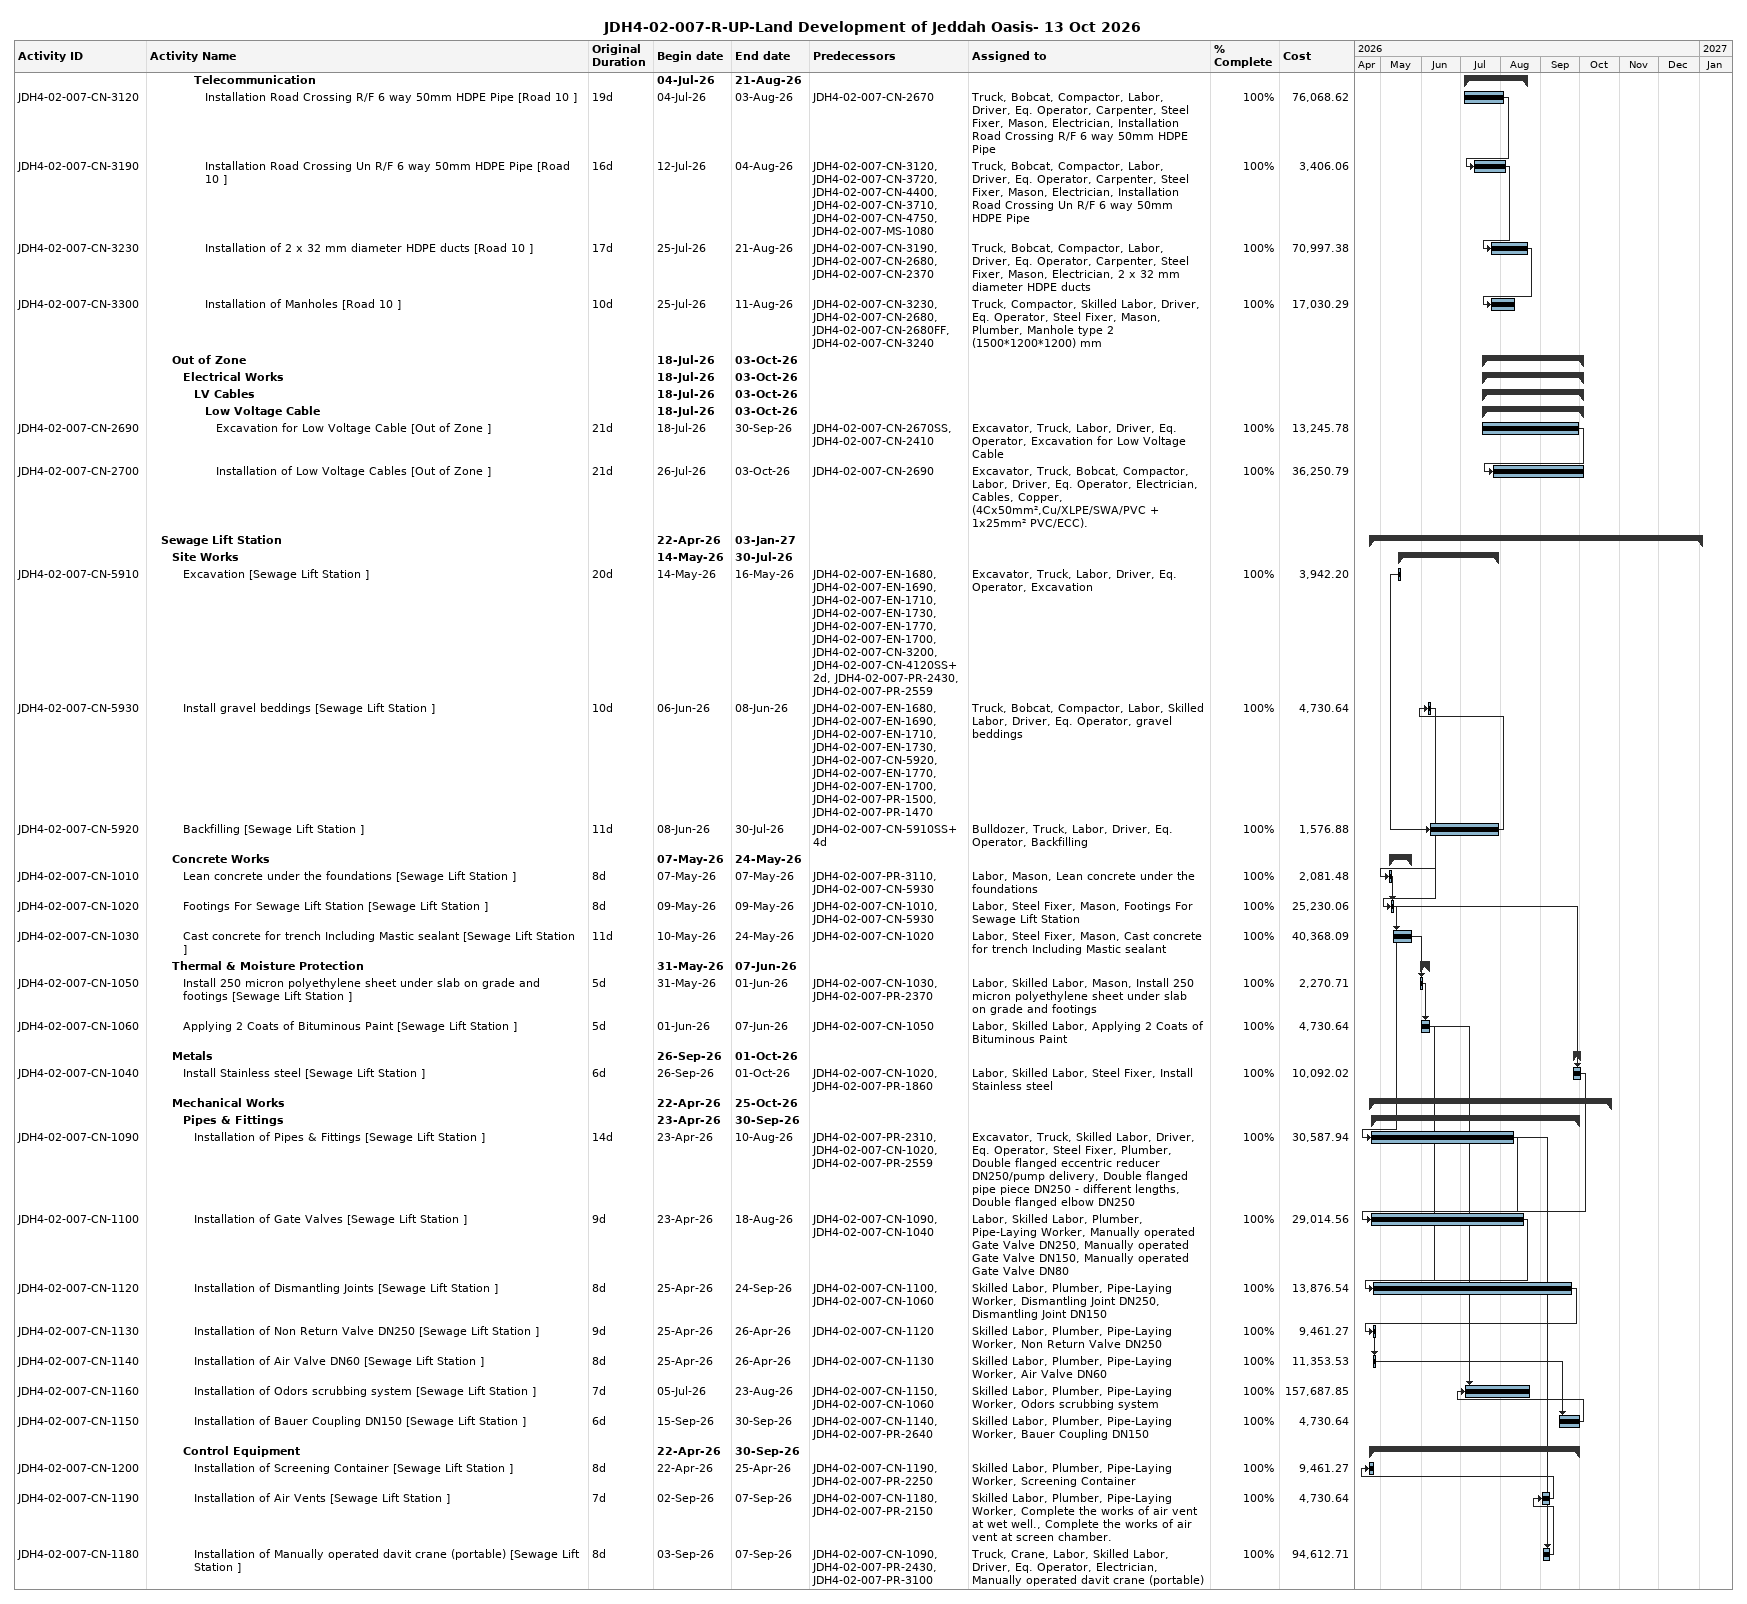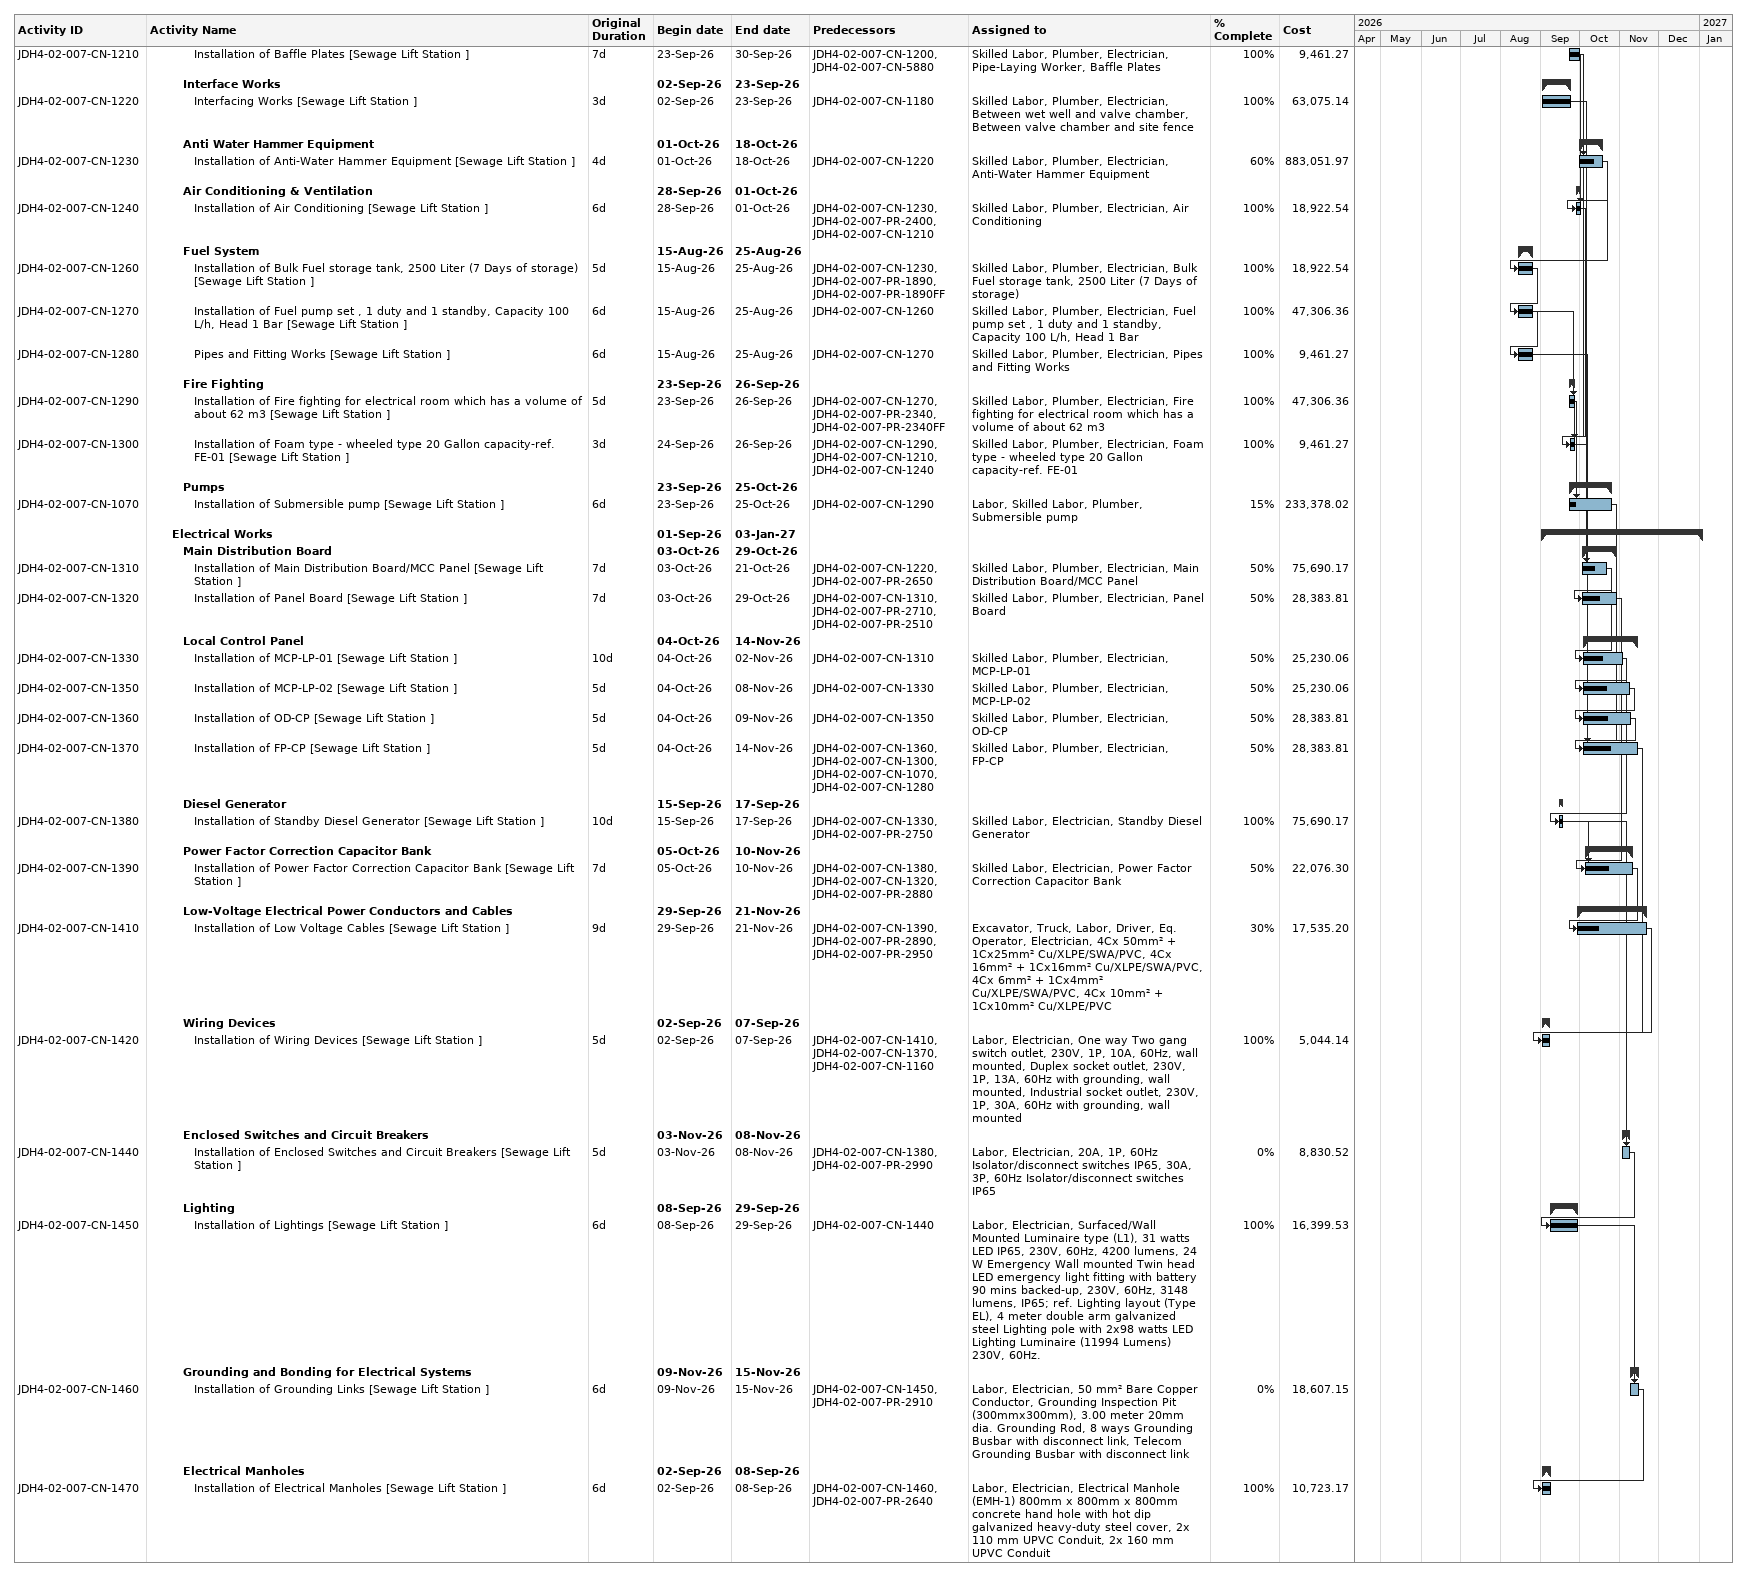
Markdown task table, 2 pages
JDH4-02-007-R-UP-Land Development of Jeddah Oasis- 13 Oct 2026

| ID | Level | Task | Original duration | Start | Finish | Predecessors | Resources | % complete | Cost |
|---|---|---|---|---|---|---|---|---|---|
|  | 5 | **Telecommunication** |  | 2026-07-04 | 2026-08-21 |  |  |  |  |
| JDH4-02-007-CN-3120 | 6 | Installation Road Crossing R/F 6 way 50mm HDPE Pipe [Road 10 ] | 19d | 2026-07-04 | 2026-08-03 | JDH4-02-007-CN-2670 | Truck, Bobcat, Compactor, Labor, Driver, Eq. Operator, Carpenter, Steel Fixer, Mason, Electrician, Installation Road Crossing R/F 6 way 50mm HDPE Pipe | 100 | 76068.62 |
| JDH4-02-007-CN-3190 | 6 | Installation Road Crossing Un R/F 6 way 50mm HDPE Pipe [Road 10 ] | 16d | 2026-07-12 | 2026-08-04 | JDH4-02-007-CN-3120, JDH4-02-007-CN-3720, JDH4-02-007-CN-4400, JDH4-02-007-CN-3710, JDH4-02-007-CN-4750, JDH4-02-007-MS-1080 | Truck, Bobcat, Compactor, Labor, Driver, Eq. Operator, Carpenter, Steel Fixer, Mason, Electrician, Installation Road Crossing Un R/F 6 way 50mm HDPE Pipe | 100 | 3406.06 |
| JDH4-02-007-CN-3230 | 6 | Installation of 2 x 32 mm diameter HDPE ducts [Road 10 ] | 17d | 2026-07-25 | 2026-08-21 | JDH4-02-007-CN-3190, JDH4-02-007-CN-2680, JDH4-02-007-CN-2370 | Truck, Bobcat, Compactor, Labor, Driver, Eq. Operator, Carpenter, Steel Fixer, Mason, Electrician, 2 x 32 mm diameter HDPE ducts | 100 | 70997.38 |
| JDH4-02-007-CN-3300 | 6 | Installation of Manholes [Road 10 ] | 10d | 2026-07-25 | 2026-08-11 | JDH4-02-007-CN-3230, JDH4-02-007-CN-2680, JDH4-02-007-CN-2680FF, JDH4-02-007-CN-3240 | Truck, Compactor, Skilled Labor, Driver, Eq. Operator, Steel Fixer, Mason, Plumber, Manhole type 2 (1500*1200*1200) mm | 100 | 17030.29 |
|  | 3 | **Out of Zone** |  | 2026-07-18 | 2026-10-03 |  |  |  |  |
|  | 4 | **Electrical Works** |  | 2026-07-18 | 2026-10-03 |  |  |  |  |
|  | 5 | **LV Cables** |  | 2026-07-18 | 2026-10-03 |  |  |  |  |
|  | 6 | **Low Voltage Cable** |  | 2026-07-18 | 2026-10-03 |  |  |  |  |
| JDH4-02-007-CN-2690 | 7 | Excavation for Low Voltage Cable [Out of Zone ] | 21d | 2026-07-18 | 2026-09-30 | JDH4-02-007-CN-2670SS, JDH4-02-007-CN-2410 | Excavator, Truck, Labor, Driver, Eq. Operator, Excavation for Low Voltage Cable | 100 | 13245.78 |
| JDH4-02-007-CN-2700 | 7 | Installation of Low Voltage Cables [Out of Zone ] | 21d | 2026-07-26 | 2026-10-03 | JDH4-02-007-CN-2690 | Excavator, Truck, Bobcat, Compactor, Labor, Driver, Eq. Operator, Electrician, Cables, Copper, (4Cx50mm²,Cu/XLPE/SWA/PVC + 1x25mm² PVC/ECC). | 100 | 36250.79 |
|  | 2 | **Sewage Lift Station** |  | 2026-04-22 | 2027-01-03 |  |  |  |  |
|  | 3 | **Site Works** |  | 2026-05-14 | 2026-07-30 |  |  |  |  |
| JDH4-02-007-CN-5910 | 4 | Excavation [Sewage Lift Station ] | 20d | 2026-05-14 | 2026-05-16 | JDH4-02-007-EN-1680, JDH4-02-007-EN-1690, JDH4-02-007-EN-1710, JDH4-02-007-EN-1730, JDH4-02-007-EN-1770, JDH4-02-007-EN-1700, JDH4-02-007-CN-3200, JDH4-02-007-CN-4120SS+2d, JDH4-02-007-PR-2430, JDH4-02-007-PR-2559 | Excavator, Truck, Labor, Driver, Eq. Operator, Excavation | 100 | 3942.20 |
| JDH4-02-007-CN-5930 | 4 | Install gravel beddings [Sewage Lift Station ] | 10d | 2026-06-06 | 2026-06-08 | JDH4-02-007-EN-1680, JDH4-02-007-EN-1690, JDH4-02-007-EN-1710, JDH4-02-007-EN-1730, JDH4-02-007-CN-5920, JDH4-02-007-EN-1770, JDH4-02-007-EN-1700, JDH4-02-007-PR-1500, JDH4-02-007-PR-1470 | Truck, Bobcat, Compactor, Labor, Skilled Labor, Driver, Eq. Operator, gravel beddings | 100 | 4730.64 |
| JDH4-02-007-CN-5920 | 4 | Backfilling [Sewage Lift Station ] | 11d | 2026-06-08 | 2026-07-30 | JDH4-02-007-CN-5910SS+4d | Bulldozer, Truck, Labor, Driver, Eq. Operator, Backfilling | 100 | 1576.88 |
|  | 3 | **Concrete Works** |  | 2026-05-07 | 2026-05-24 |  |  |  |  |
| JDH4-02-007-CN-1010 | 4 | Lean concrete under the foundations [Sewage Lift Station ] | 8d | 2026-05-07 | 2026-05-07 | JDH4-02-007-PR-3110, JDH4-02-007-CN-5930 | Labor, Mason, Lean concrete under the foundations | 100 | 2081.48 |
| JDH4-02-007-CN-1020 | 4 | Footings For Sewage Lift Station [Sewage Lift Station ] | 8d | 2026-05-09 | 2026-05-09 | JDH4-02-007-CN-1010, JDH4-02-007-CN-5930 | Labor, Steel Fixer, Mason, Footings For Sewage Lift Station | 100 | 25230.06 |
| JDH4-02-007-CN-1030 | 4 | Cast concrete for trench Including Mastic sealant [Sewage Lift Station ] | 11d | 2026-05-10 | 2026-05-24 | JDH4-02-007-CN-1020 | Labor, Steel Fixer, Mason, Cast concrete for trench Including Mastic sealant | 100 | 40368.09 |
|  | 3 | **Thermal & Moisture Protection** |  | 2026-05-31 | 2026-06-07 |  |  |  |  |
| JDH4-02-007-CN-1050 | 4 | Install 250 micron polyethylene sheet under slab on grade and footings [Sewage Lift Station ] | 5d | 2026-05-31 | 2026-06-01 | JDH4-02-007-CN-1030, JDH4-02-007-PR-2370 | Labor, Skilled Labor, Mason, Install 250 micron polyethylene sheet under slab on grade and footings | 100 | 2270.71 |
| JDH4-02-007-CN-1060 | 4 | Applying 2 Coats of Bituminous Paint [Sewage Lift Station ] | 5d | 2026-06-01 | 2026-06-07 | JDH4-02-007-CN-1050 | Labor, Skilled Labor, Applying 2 Coats of Bituminous Paint | 100 | 4730.64 |
|  | 3 | **Metals** |  | 2026-09-26 | 2026-10-01 |  |  |  |  |
| JDH4-02-007-CN-1040 | 4 | Install Stainless steel [Sewage Lift Station ] | 6d | 2026-09-26 | 2026-10-01 | JDH4-02-007-CN-1020, JDH4-02-007-PR-1860 | Labor, Skilled Labor, Steel Fixer, Install Stainless steel | 100 | 10092.02 |
|  | 3 | **Mechanical Works** |  | 2026-04-22 | 2026-10-25 |  |  |  |  |
|  | 4 | **Pipes & Fittings** |  | 2026-04-23 | 2026-09-30 |  |  |  |  |
| JDH4-02-007-CN-1090 | 5 | Installation of Pipes & Fittings [Sewage Lift Station ] | 14d | 2026-04-23 | 2026-08-10 | JDH4-02-007-PR-2310, JDH4-02-007-CN-1020, JDH4-02-007-PR-2559 | Excavator, Truck, Skilled Labor, Driver, Eq. Operator, Steel Fixer, Plumber, Double flanged eccentric reducer DN250/pump delivery, Double flanged pipe piece DN250 - different lengths, Double flanged elbow DN250 | 100 | 30587.94 |
| JDH4-02-007-CN-1100 | 5 | Installation of Gate Valves [Sewage Lift Station ] | 9d | 2026-04-23 | 2026-08-18 | JDH4-02-007-CN-1090, JDH4-02-007-CN-1040 | Labor, Skilled Labor, Plumber, Pipe-Laying Worker, Manually operated Gate Valve DN250, Manually operated Gate Valve DN150, Manually operated Gate Valve DN80 | 100 | 29014.56 |
| JDH4-02-007-CN-1120 | 5 | Installation of Dismantling Joints [Sewage Lift Station ] | 8d | 2026-04-25 | 2026-09-24 | JDH4-02-007-CN-1100, JDH4-02-007-CN-1060 | Skilled Labor, Plumber, Pipe-Laying Worker, Dismantling Joint DN250, Dismantling Joint DN150 | 100 | 13876.54 |
| JDH4-02-007-CN-1130 | 5 | Installation of Non Return Valve DN250 [Sewage Lift Station ] | 9d | 2026-04-25 | 2026-04-26 | JDH4-02-007-CN-1120 | Skilled Labor, Plumber, Pipe-Laying Worker, Non Return Valve DN250 | 100 | 9461.27 |
| JDH4-02-007-CN-1140 | 5 | Installation of Air Valve DN60 [Sewage Lift Station ] | 8d | 2026-04-25 | 2026-04-26 | JDH4-02-007-CN-1130 | Skilled Labor, Plumber, Pipe-Laying Worker, Air Valve DN60 | 100 | 11353.53 |
| JDH4-02-007-CN-1160 | 5 | Installation of Odors scrubbing system [Sewage Lift Station ] | 7d | 2026-07-05 | 2026-08-23 | JDH4-02-007-CN-1150, JDH4-02-007-CN-1060 | Skilled Labor, Plumber, Pipe-Laying Worker, Odors scrubbing system | 100 | 157687.85 |
| JDH4-02-007-CN-1150 | 5 | Installation of Bauer Coupling DN150 [Sewage Lift Station ] | 6d | 2026-09-15 | 2026-09-30 | JDH4-02-007-CN-1140, JDH4-02-007-PR-2640 | Skilled Labor, Plumber, Pipe-Laying Worker, Bauer Coupling DN150 | 100 | 4730.64 |
|  | 4 | **Control Equipment** |  | 2026-04-22 | 2026-09-30 |  |  |  |  |
| JDH4-02-007-CN-1200 | 5 | Installation of Screening Container [Sewage Lift Station ] | 8d | 2026-04-22 | 2026-04-25 | JDH4-02-007-CN-1190, JDH4-02-007-PR-2250 | Skilled Labor, Plumber, Pipe-Laying Worker, Screening Container | 100 | 9461.27 |
| JDH4-02-007-CN-1190 | 5 | Installation of Air Vents [Sewage Lift Station ] | 7d | 2026-09-02 | 2026-09-07 | JDH4-02-007-CN-1180, JDH4-02-007-PR-2150 | Skilled Labor, Plumber, Pipe-Laying Worker, Complete the works of air vent at wet well., Complete the works of air vent at screen chamber. | 100 | 4730.64 |
| JDH4-02-007-CN-1180 | 5 | Installation of Manually operated davit crane (portable) [Sewage Lift Station ] | 8d | 2026-09-03 | 2026-09-07 | JDH4-02-007-CN-1090, JDH4-02-007-PR-2430, JDH4-02-007-PR-3100 | Truck, Crane, Labor, Skilled Labor, Driver, Eq. Operator, Electrician, Manually operated davit crane (portable) | 100 | 94612.71 |
| JDH4-02-007-CN-1210 | 5 | Installation of Baffle Plates [Sewage Lift Station ] | 7d | 2026-09-23 | 2026-09-30 | JDH4-02-007-CN-1200, JDH4-02-007-CN-5880 | Skilled Labor, Plumber, Electrician, Pipe-Laying Worker, Baffle Plates | 100 | 9461.27 |
|  | 4 | **Interface Works** |  | 2026-09-02 | 2026-09-23 |  |  |  |  |
| JDH4-02-007-CN-1220 | 5 | Interfacing Works [Sewage Lift Station ] | 3d | 2026-09-02 | 2026-09-23 | JDH4-02-007-CN-1180 | Skilled Labor, Plumber, Electrician, Between wet well and valve chamber, Between valve chamber and site fence | 100 | 63075.14 |
|  | 4 | **Anti Water Hammer Equipment** |  | 2026-10-01 | 2026-10-18 |  |  |  |  |
| JDH4-02-007-CN-1230 | 5 | Installation of Anti-Water Hammer Equipment [Sewage Lift Station ] | 4d | 2026-10-01 | 2026-10-18 | JDH4-02-007-CN-1220 | Skilled Labor, Plumber, Electrician, Anti-Water Hammer Equipment | 60 | 883051.97 |
|  | 4 | **Air Conditioning & Ventilation** |  | 2026-09-28 | 2026-10-01 |  |  |  |  |
| JDH4-02-007-CN-1240 | 5 | Installation of Air Conditioning [Sewage Lift Station ] | 6d | 2026-09-28 | 2026-10-01 | JDH4-02-007-CN-1230, JDH4-02-007-PR-2400, JDH4-02-007-CN-1210 | Skilled Labor, Plumber, Electrician, Air Conditioning | 100 | 18922.54 |
|  | 4 | **Fuel System** |  | 2026-08-15 | 2026-08-25 |  |  |  |  |
| JDH4-02-007-CN-1260 | 5 | Installation of Bulk Fuel storage tank, 2500 Liter (7 Days of storage) [Sewage Lift Station ] | 5d | 2026-08-15 | 2026-08-25 | JDH4-02-007-CN-1230, JDH4-02-007-PR-1890, JDH4-02-007-PR-1890FF | Skilled Labor, Plumber, Electrician, Bulk Fuel storage tank, 2500 Liter (7 Days of storage) | 100 | 18922.54 |
| JDH4-02-007-CN-1270 | 5 | Installation of Fuel pump set , 1 duty and 1 standby, Capacity 100 L/h, Head 1 Bar [Sewage Lift Station ] | 6d | 2026-08-15 | 2026-08-25 | JDH4-02-007-CN-1260 | Skilled Labor, Plumber, Electrician, Fuel pump set , 1 duty and 1 standby, Capacity 100 L/h, Head 1 Bar | 100 | 47306.36 |
| JDH4-02-007-CN-1280 | 5 | Pipes and Fitting Works [Sewage Lift Station ] | 6d | 2026-08-15 | 2026-08-25 | JDH4-02-007-CN-1270 | Skilled Labor, Plumber, Electrician, Pipes and Fitting Works | 100 | 9461.27 |
|  | 4 | **Fire Fighting** |  | 2026-09-23 | 2026-09-26 |  |  |  |  |
| JDH4-02-007-CN-1290 | 5 | Installation of Fire fighting for electrical room which has a volume of about 62 m3 [Sewage Lift Station ] | 5d | 2026-09-23 | 2026-09-26 | JDH4-02-007-CN-1270, JDH4-02-007-PR-2340, JDH4-02-007-PR-2340FF | Skilled Labor, Plumber, Electrician, Fire fighting for electrical room which has a volume of about 62 m3 | 100 | 47306.36 |
| JDH4-02-007-CN-1300 | 5 | Installation of Foam type - wheeled type 20 Gallon capacity-ref. FE-01 [Sewage Lift Station ] | 3d | 2026-09-24 | 2026-09-26 | JDH4-02-007-CN-1290, JDH4-02-007-CN-1210, JDH4-02-007-CN-1240 | Skilled Labor, Plumber, Electrician, Foam type - wheeled type 20 Gallon capacity-ref. FE-01 | 100 | 9461.27 |
|  | 4 | **Pumps** |  | 2026-09-23 | 2026-10-25 |  |  |  |  |
| JDH4-02-007-CN-1070 | 5 | Installation of Submersible pump [Sewage Lift Station ] | 6d | 2026-09-23 | 2026-10-25 | JDH4-02-007-CN-1290 | Labor, Skilled Labor, Plumber, Submersible pump | 15 | 233378.02 |
|  | 3 | **Electrical Works** |  | 2026-09-01 | 2027-01-03 |  |  |  |  |
|  | 4 | **Main Distribution Board** |  | 2026-10-03 | 2026-10-29 |  |  |  |  |
| JDH4-02-007-CN-1310 | 5 | Installation of Main Distribution Board/MCC Panel [Sewage Lift Station ] | 7d | 2026-10-03 | 2026-10-21 | JDH4-02-007-CN-1220, JDH4-02-007-PR-2650 | Skilled Labor, Plumber, Electrician, Main Distribution Board/MCC Panel | 50 | 75690.17 |
| JDH4-02-007-CN-1320 | 5 | Installation of Panel Board [Sewage Lift Station ] | 7d | 2026-10-03 | 2026-10-29 | JDH4-02-007-CN-1310, JDH4-02-007-PR-2710, JDH4-02-007-PR-2510 | Skilled Labor, Plumber, Electrician, Panel Board | 50 | 28383.81 |
|  | 4 | **Local Control Panel** |  | 2026-10-04 | 2026-11-14 |  |  |  |  |
| JDH4-02-007-CN-1330 | 5 | Installation of MCP-LP-01 [Sewage Lift Station ] | 10d | 2026-10-04 | 2026-11-02 | JDH4-02-007-CN-1310 | Skilled Labor, Plumber, Electrician, MCP-LP-01 | 50 | 25230.06 |
| JDH4-02-007-CN-1350 | 5 | Installation of MCP-LP-02 [Sewage Lift Station ] | 5d | 2026-10-04 | 2026-11-08 | JDH4-02-007-CN-1330 | Skilled Labor, Plumber, Electrician, MCP-LP-02 | 50 | 25230.06 |
| JDH4-02-007-CN-1360 | 5 | Installation of OD-CP [Sewage Lift Station ] | 5d | 2026-10-04 | 2026-11-09 | JDH4-02-007-CN-1350 | Skilled Labor, Plumber, Electrician, OD-CP | 50 | 28383.81 |
| JDH4-02-007-CN-1370 | 5 | Installation of FP-CP [Sewage Lift Station ] | 5d | 2026-10-04 | 2026-11-14 | JDH4-02-007-CN-1360, JDH4-02-007-CN-1300, JDH4-02-007-CN-1070, JDH4-02-007-CN-1280 | Skilled Labor, Plumber, Electrician, FP-CP | 50 | 28383.81 |
|  | 4 | **Diesel Generator** |  | 2026-09-15 | 2026-09-17 |  |  |  |  |
| JDH4-02-007-CN-1380 | 5 | Installation of Standby Diesel Generator [Sewage Lift Station ] | 10d | 2026-09-15 | 2026-09-17 | JDH4-02-007-CN-1330, JDH4-02-007-PR-2750 | Skilled Labor, Electrician, Standby Diesel Generator | 100 | 75690.17 |
|  | 4 | **Power Factor Correction Capacitor Bank** |  | 2026-10-05 | 2026-11-10 |  |  |  |  |
| JDH4-02-007-CN-1390 | 5 | Installation of Power Factor Correction Capacitor Bank [Sewage Lift Station ] | 7d | 2026-10-05 | 2026-11-10 | JDH4-02-007-CN-1380, JDH4-02-007-CN-1320, JDH4-02-007-PR-2880 | Skilled Labor, Electrician, Power Factor Correction Capacitor Bank | 50 | 22076.30 |
|  | 4 | **Low-Voltage Electrical Power Conductors and Cables** |  | 2026-09-29 | 2026-11-21 |  |  |  |  |
| JDH4-02-007-CN-1410 | 5 | Installation of Low Voltage Cables [Sewage Lift Station ] | 9d | 2026-09-29 | 2026-11-21 | JDH4-02-007-CN-1390, JDH4-02-007-PR-2890, JDH4-02-007-PR-2950 | Excavator, Truck, Labor, Driver, Eq. Operator, Electrician, 4Cx 50mm² + 1Cx25mm² Cu/XLPE/SWA/PVC, 4Cx 16mm² + 1Cx16mm² Cu/XLPE/SWA/PVC, 4Cx 6mm² + 1Cx4mm² Cu/XLPE/SWA/PVC, 4Cx 10mm² + 1Cx10mm² Cu/XLPE/PVC | 30 | 17535.20 |
|  | 4 | **Wiring Devices** |  | 2026-09-02 | 2026-09-07 |  |  |  |  |
| JDH4-02-007-CN-1420 | 5 | Installation of Wiring Devices [Sewage Lift Station ] | 5d | 2026-09-02 | 2026-09-07 | JDH4-02-007-CN-1410, JDH4-02-007-CN-1370, JDH4-02-007-CN-1160 | Labor, Electrician, One way Two gang switch outlet, 230V, 1P, 10A, 60Hz, wall mounted, Duplex socket outlet, 230V, 1P, 13A, 60Hz with grounding, wall mounted, Industrial socket outlet, 230V, 1P, 30A, 60Hz with grounding, wall mounted | 100 | 5044.14 |
|  | 4 | **Enclosed Switches and Circuit Breakers** |  | 2026-11-03 | 2026-11-08 |  |  |  |  |
| JDH4-02-007-CN-1440 | 5 | Installation of Enclosed Switches and Circuit Breakers [Sewage Lift Station ] | 5d | 2026-11-03 | 2026-11-08 | JDH4-02-007-CN-1380, JDH4-02-007-PR-2990 | Labor, Electrician, 20A, 1P, 60Hz Isolator/disconnect switches IP65, 30A, 3P, 60Hz Isolator/disconnect switches IP65 | 0 | 8830.52 |
|  | 4 | **Lighting** |  | 2026-09-08 | 2026-09-29 |  |  |  |  |
| JDH4-02-007-CN-1450 | 5 | Installation of Lightings [Sewage Lift Station ] | 6d | 2026-09-08 | 2026-09-29 | JDH4-02-007-CN-1440 | Labor, Electrician, Surfaced/Wall Mounted Luminaire type (L1), 31 watts LED IP65, 230V, 60Hz, 4200 lumens, 24 W Emergency Wall mounted Twin head LED emergency light fitting with battery 90 mins backed-up, 230V, 60Hz, 3148 lumens, IP65; ref. Lighting layout (Type EL), 4 meter double arm galvanized steel Lighting pole with 2x98 watts LED Lighting Luminaire (11994 Lumens) 230V, 60Hz. | 100 | 16399.53 |
|  | 4 | **Grounding and Bonding for Electrical Systems** |  | 2026-11-09 | 2026-11-15 |  |  |  |  |
| JDH4-02-007-CN-1460 | 5 | Installation of Grounding Links [Sewage Lift Station ] | 6d | 2026-11-09 | 2026-11-15 | JDH4-02-007-CN-1450, JDH4-02-007-PR-2910 | Labor, Electrician, 50 mm² Bare Copper Conductor, Grounding Inspection Pit (300mmx300mm), 3.00 meter 20mm dia. Grounding Rod, 8 ways Grounding Busbar with disconnect link, Telecom Grounding Busbar with disconnect link | 0 | 18607.15 |
|  | 4 | **Electrical Manholes** |  | 2026-09-02 | 2026-09-08 |  |  |  |  |
| JDH4-02-007-CN-1470 | 5 | Installation of Electrical Manholes [Sewage Lift Station ] | 6d | 2026-09-02 | 2026-09-08 | JDH4-02-007-CN-1460, JDH4-02-007-PR-2640 | Labor, Electrician, Electrical Manhole (EMH-1) 800mm x 800mm x 800mm concrete hand hole with hot dip galvanized heavy-duty steel cover, 2x 110 mm UPVC Conduit, 2x 160 mm UPVC Conduit | 100 | 10723.17 |
